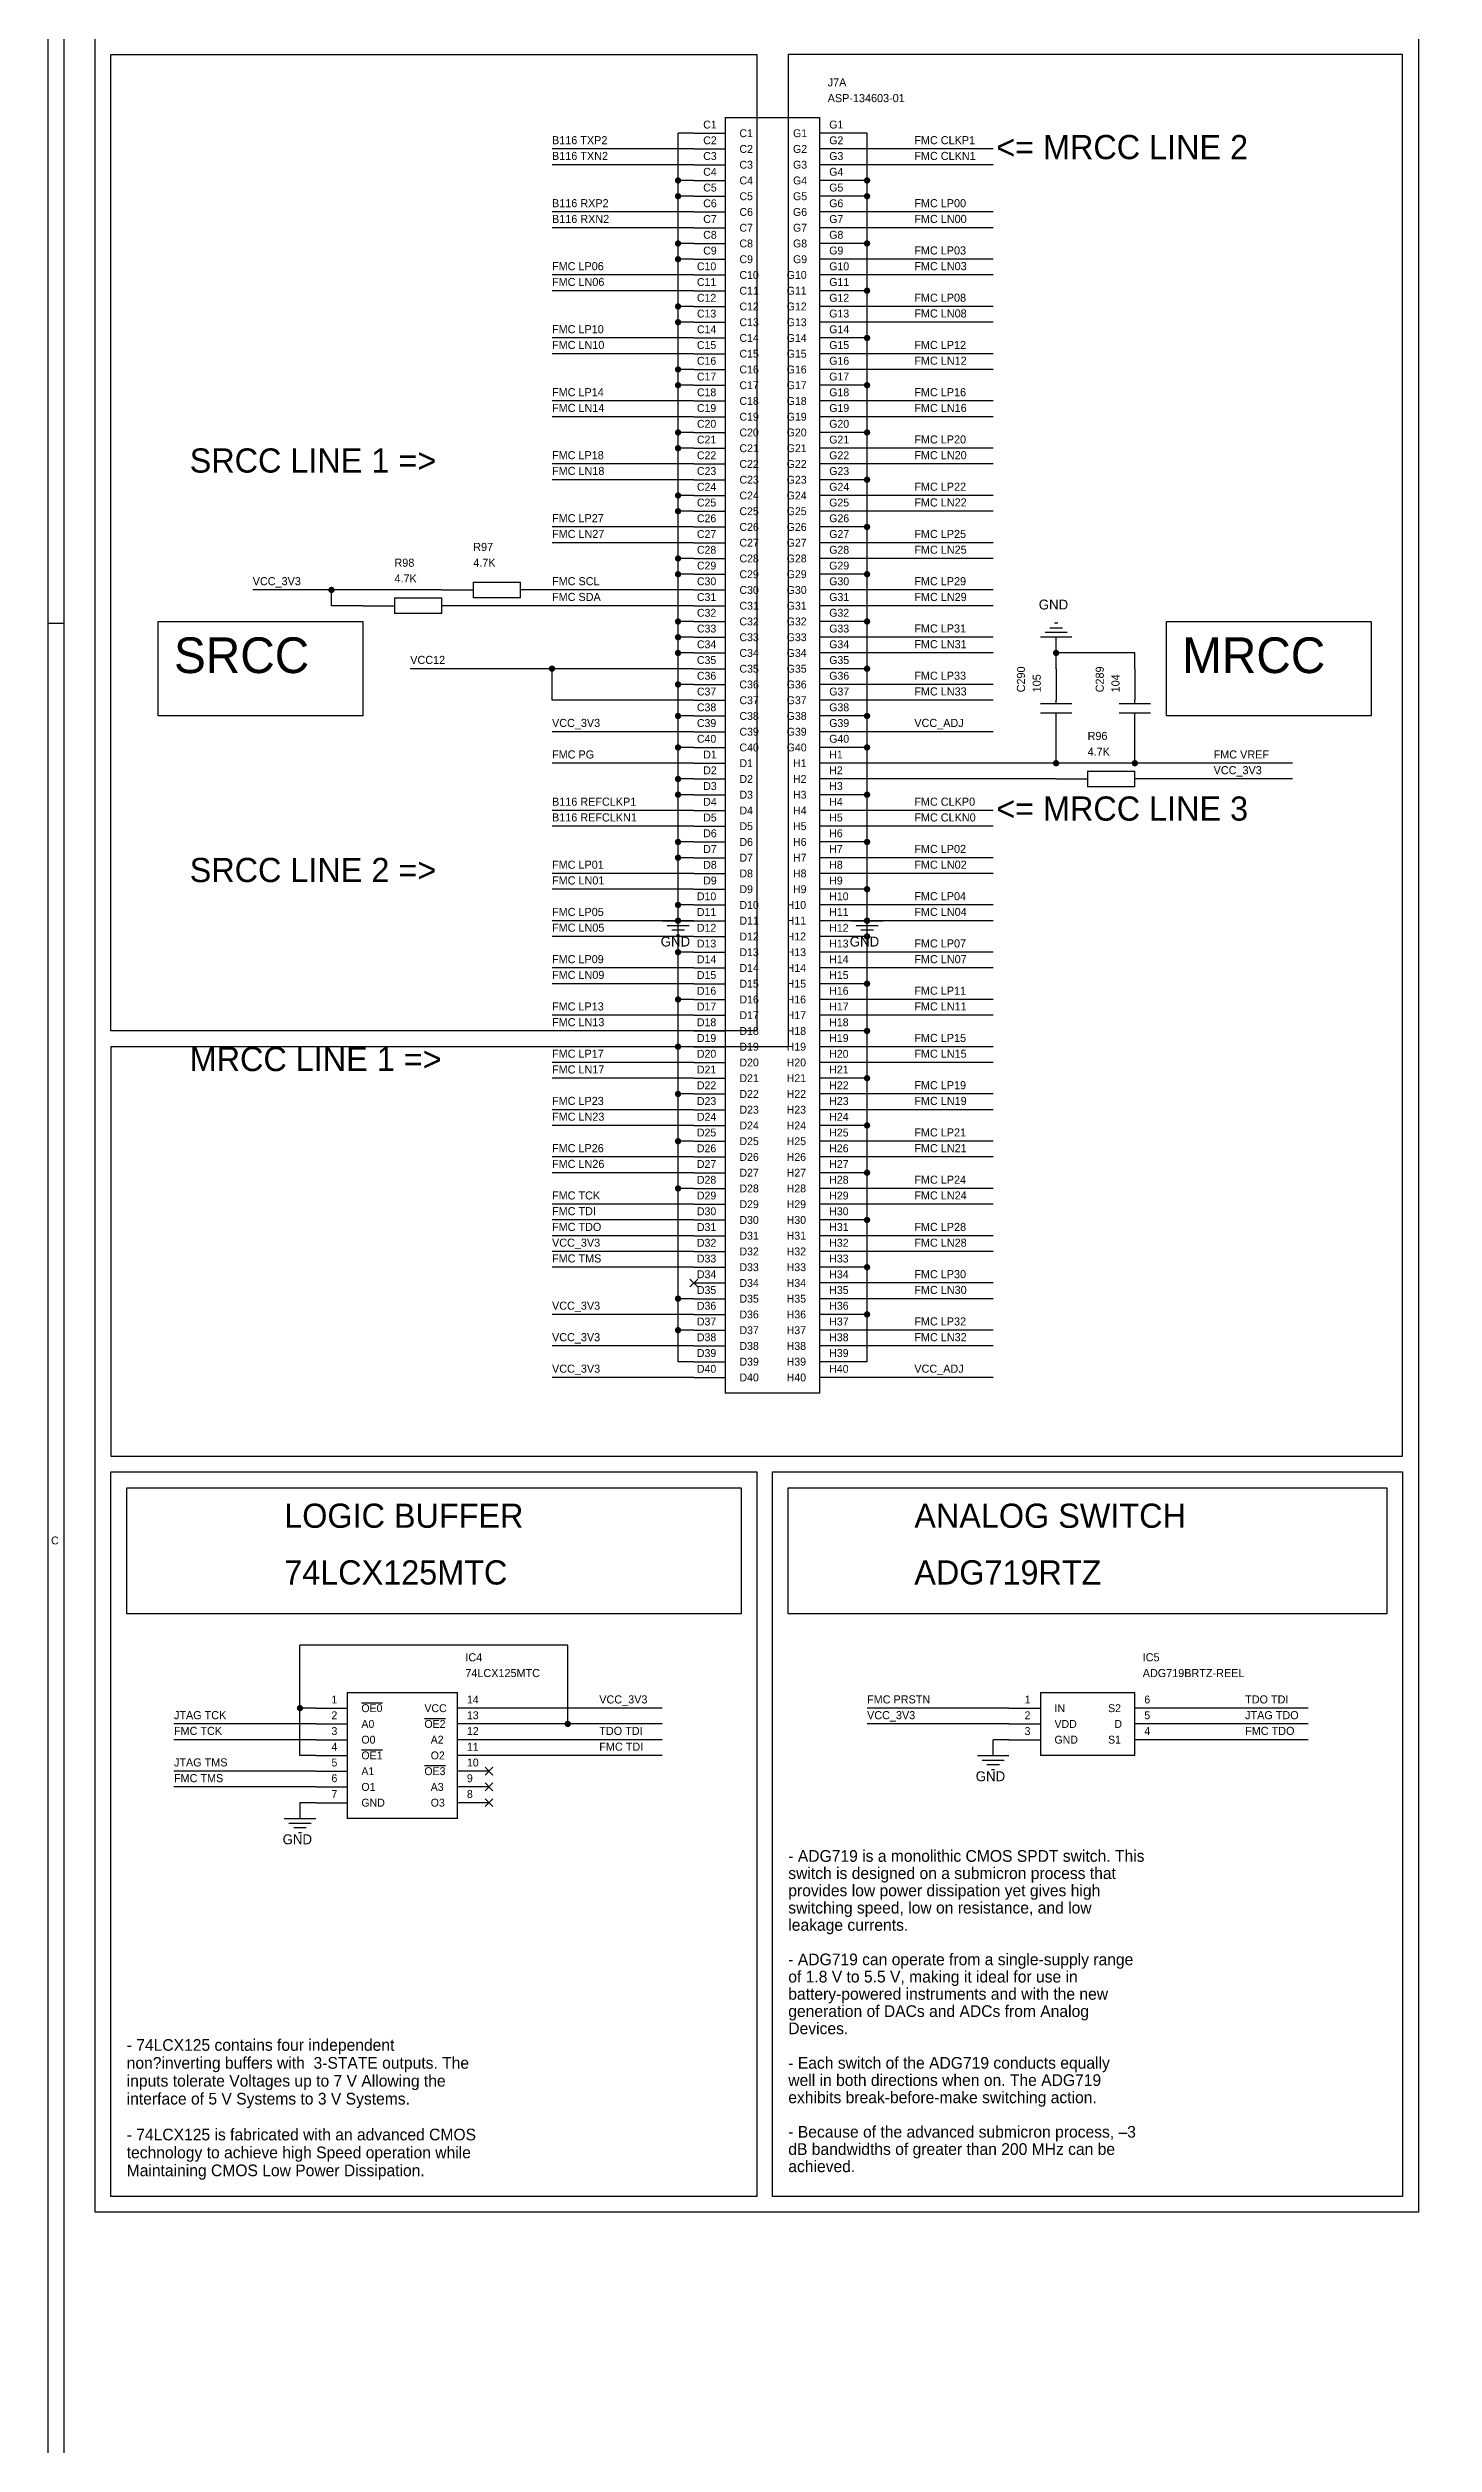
# Model space of a CAD drawing. Extents: x -3 to 747, y 3 to 1202.
# Drawn here: x -2.5 to 221, y 603.7 to 990.1 of the extents above; entities that cross this region are included whole.
import ezdxf

# ---------------------------------------------------------------- set-up
doc = ezdxf.new("R2010")
doc.units = 0

msp = doc.modelspace()

# ---------------------------------------------------------------- linework, layer by layer
at = {"layer": 'COMMENTS'}
for points in [[(5.08, 1098.296), (218.44, 1098.296), (218.44, 641.096), (5.08, 641.096)], [(7.62, 933.196), (7.62, 989.076), (73.66, 989.076), (111.76, 989.076), (111.76, 831.596), (7.62, 831.596), (7.62, 930.656), (7.62, 930.656), (7.62, 933.196)], [(116.84, 986.536), (116.84, 829.056), (7.62, 829.056), (7.62, 763.016), (215.9, 763.016), (215.9, 989.076), (203.2, 989.076), (116.84, 989.076)], [(15.24, 897.636), (48.26, 897.636), (48.26, 882.396), (15.24, 882.396)], [(177.8, 897.636), (210.82, 897.636), (210.82, 882.396), (177.8, 882.396)], [(7.62, 760.476), (111.76, 760.476), (111.76, 643.636), (7.62, 643.636)], [(10.16, 757.936), (109.22, 757.936), (109.22, 737.616), (10.16, 737.616)], [(114.3, 760.476), (215.9, 760.476), (215.9, 643.636), (114.3, 643.636)], [(116.84, 757.936), (213.36, 757.936), (213.36, 737.616), (116.84, 737.616)]]:
    msp.add_lwpolyline(points, close=True, dxfattribs=at)
at = {"layer": 'PARTS'}
for p, q in [((101.6, 976.376), (106.68, 976.376)), ((101.6, 973.836), (106.68, 973.836)), ((127, 976.376), (121.92, 976.376)), ((127, 973.836), (121.92, 973.836)), ((101.6, 971.296), (106.68, 971.296)), ((127, 971.296), (121.92, 971.296)), ((101.6, 968.756), (106.68, 968.756)), ((101.6, 966.216), (106.68, 966.216)), ((127, 968.756), (121.92, 968.756)), ((127, 966.216), (121.92, 966.216)), ((101.6, 963.676), (106.68, 963.676)), ((127, 963.676), (121.92, 963.676)), ((101.6, 961.136), (106.68, 961.136)), ((101.6, 958.596), (106.68, 958.596)), ((127, 961.136), (121.92, 961.136)), ((127, 958.596), (121.92, 958.596)), ((101.6, 956.056), (106.68, 956.056)), ((127, 956.056), (121.92, 956.056)), ((101.6, 953.516), (106.68, 953.516)), ((101.6, 950.976), (106.68, 950.976)), ((127, 953.516), (121.92, 953.516)), ((127, 950.976), (121.92, 950.976)), ((101.6, 948.436), (106.68, 948.436)), ((127, 948.436), (121.92, 948.436)), ((101.6, 945.896), (106.68, 945.896)), ((101.6, 943.356), (106.68, 943.356)), ((127, 945.896), (121.92, 945.896)), ((127, 943.356), (121.92, 943.356)), ((101.6, 940.816), (106.68, 940.816)), ((127, 940.816), (121.92, 940.816)), ((101.6, 938.276), (106.68, 938.276)), ((101.6, 935.736), (106.68, 935.736)), ((127, 938.276), (121.92, 938.276)), ((127, 935.736), (121.92, 935.736)), ((101.6, 933.196), (106.68, 933.196)), ((127, 933.196), (121.92, 933.196)), ((101.6, 930.656), (106.68, 930.656)), ((101.6, 928.116), (106.68, 928.116)), ((127, 930.656), (121.92, 930.656)), ((127, 928.116), (121.92, 928.116)), ((101.6, 925.576), (106.68, 925.576)), ((127, 925.576), (121.92, 925.576)), ((101.6, 923.036), (106.68, 923.036)), ((101.6, 920.496), (106.68, 920.496)), ((127, 923.036), (121.92, 923.036)), ((127, 920.496), (121.92, 920.496)), ((101.6, 917.956), (106.68, 917.956)), ((127, 917.956), (121.92, 917.956)), ((101.6, 915.416), (106.68, 915.416)), ((101.6, 912.876), (106.68, 912.876)), ((127, 915.416), (121.92, 915.416)), ((127, 912.876), (121.92, 912.876)), ((101.6, 910.336), (106.68, 910.336)), ((127, 910.336), (121.92, 910.336)), ((101.6, 907.796), (106.68, 907.796)), ((101.6, 905.256), (106.68, 905.256)), ((127, 907.796), (121.92, 907.796)), ((127, 905.256), (121.92, 905.256)), ((60.96, 902.716), (66.04, 902.716)), ((78.74, 902.716), (73.66, 902.716)), ((101.6, 902.716), (106.68, 902.716)), ((127, 902.716), (121.92, 902.716)), ((48.26, 900.176), (53.34, 900.176)), ((66.04, 900.176), (60.96, 900.176)), ((101.6, 900.176), (106.68, 900.176)), ((101.6, 897.636), (106.68, 897.636)), ((127, 900.176), (121.92, 900.176)), ((127, 897.636), (121.92, 897.636)), ((101.6, 895.096), (106.68, 895.096)), ((127, 895.096), (121.92, 895.096)), ((101.6, 892.556), (106.68, 892.556)), ((101.6, 890.016), (106.68, 890.016)), ((127, 892.556), (121.92, 892.556)), ((127, 890.016), (121.92, 890.016)), ((160.02, 890.016), (160.02, 884.936)), ((172.72, 890.016), (172.72, 884.936)), ((101.6, 887.476), (106.68, 887.476)), ((127, 887.476), (121.92, 887.476)), ((101.6, 884.936), (106.68, 884.936)), ((101.6, 882.396), (106.68, 882.396)), ((127, 884.936), (121.92, 884.936)), ((127, 882.396), (121.92, 882.396)), ((160.02, 877.316), (160.02, 882.396)), ((172.72, 877.316), (172.72, 882.396)), ((101.6, 879.856), (106.68, 879.856)), ((101.6, 877.316), (106.68, 877.316)), ((127, 879.856), (121.92, 879.856)), ((127, 877.316), (121.92, 877.316)), ((101.6, 874.776), (106.68, 874.776)), ((127, 874.776), (121.92, 874.776)), ((101.6, 872.236), (106.68, 872.236)), ((101.6, 869.696), (106.68, 869.696)), ((127, 872.236), (121.92, 872.236)), ((127, 869.696), (121.92, 869.696)), ((160.02, 872.236), (165.1, 872.236)), ((177.8, 872.236), (172.72, 872.236)), ((101.6, 867.156), (106.68, 867.156)), ((127, 867.156), (121.92, 867.156)), ((101.6, 864.616), (106.68, 864.616)), ((101.6, 862.076), (106.68, 862.076)), ((127, 864.616), (121.92, 864.616)), ((127, 862.076), (121.92, 862.076)), ((101.6, 859.536), (106.68, 859.536)), ((127, 859.536), (121.92, 859.536)), ((101.6, 856.996), (106.68, 856.996)), ((101.6, 854.456), (106.68, 854.456)), ((127, 856.996), (121.92, 856.996)), ((127, 854.456), (121.92, 854.456)), ((101.6, 851.916), (106.68, 851.916)), ((127, 851.916), (121.92, 851.916)), ((101.6, 849.376), (106.68, 849.376)), ((101.6, 846.836), (106.68, 846.836)), ((127, 849.376), (121.92, 849.376)), ((127, 846.836), (121.92, 846.836)), ((101.6, 844.296), (106.68, 844.296)), ((127, 844.296), (121.92, 844.296)), ((101.6, 841.756), (106.68, 841.756)), ((101.6, 839.216), (106.68, 839.216)), ((127, 841.756), (121.92, 841.756)), ((127, 839.216), (121.92, 839.216)), ((101.6, 836.676), (106.68, 836.676)), ((127, 836.676), (121.92, 836.676)), ((101.6, 834.136), (106.68, 834.136)), ((101.6, 831.596), (106.68, 831.596)), ((127, 834.136), (121.92, 834.136)), ((127, 831.596), (121.92, 831.596)), ((101.6, 829.056), (106.68, 829.056)), ((127, 829.056), (121.92, 829.056)), ((101.6, 826.516), (106.68, 826.516)), ((101.6, 823.976), (106.68, 823.976)), ((127, 826.516), (121.92, 826.516)), ((127, 823.976), (121.92, 823.976)), ((101.6, 821.436), (106.68, 821.436)), ((127, 821.436), (121.92, 821.436)), ((101.6, 818.896), (106.68, 818.896)), ((101.6, 816.356), (106.68, 816.356)), ((127, 818.896), (121.92, 818.896)), ((127, 816.356), (121.92, 816.356)), ((101.6, 813.816), (106.68, 813.816)), ((127, 813.816), (121.92, 813.816)), ((101.6, 811.276), (106.68, 811.276)), ((101.6, 808.736), (106.68, 808.736)), ((127, 811.276), (121.92, 811.276)), ((127, 808.736), (121.92, 808.736)), ((101.6, 806.196), (106.68, 806.196)), ((127, 806.196), (121.92, 806.196)), ((101.6, 803.656), (106.68, 803.656)), ((101.6, 801.116), (106.68, 801.116)), ((127, 803.656), (121.92, 803.656)), ((127, 801.116), (121.92, 801.116)), ((101.6, 798.576), (106.68, 798.576)), ((127, 798.576), (121.92, 798.576)), ((101.6, 796.036), (106.68, 796.036)), ((101.6, 793.496), (106.68, 793.496)), ((127, 796.036), (121.92, 796.036)), ((127, 793.496), (121.92, 793.496)), ((100.965, 791.591), (102.235, 790.321)), ((102.235, 791.591), (100.965, 790.321)), ((101.6, 790.956), (106.68, 790.956)), ((101.6, 788.416), (106.68, 788.416)), ((127, 790.956), (121.92, 790.956)), ((127, 788.416), (121.92, 788.416)), ((101.6, 785.876), (106.68, 785.876)), ((127, 785.876), (121.92, 785.876)), ((101.6, 783.336), (106.68, 783.336)), ((101.6, 780.796), (106.68, 780.796)), ((127, 783.336), (121.92, 783.336)), ((127, 780.796), (121.92, 780.796)), ((101.6, 778.256), (106.68, 778.256)), ((127, 778.256), (121.92, 778.256)), ((101.6, 775.716), (106.68, 775.716)), ((127, 775.716), (121.92, 775.716)), ((40.64, 722.376), (45.72, 722.376)), ((40.64, 719.836), (45.72, 719.836)), ((68.58, 722.376), (63.5, 722.376)), ((68.58, 719.836), (63.5, 719.836)), ((152.4, 722.376), (157.48, 722.376)), ((152.4, 719.836), (157.48, 719.836)), ((177.8, 722.376), (172.72, 722.376)), ((177.8, 719.836), (172.72, 719.836)), ((40.64, 717.296), (45.72, 717.296)), ((68.58, 717.296), (63.5, 717.296)), ((152.4, 717.296), (157.48, 717.296)), ((177.8, 717.296), (172.72, 717.296)), ((40.64, 714.756), (45.72, 714.756)), ((40.64, 712.216), (45.72, 712.216)), ((68.58, 714.756), (63.5, 714.756)), ((68.58, 712.216), (63.5, 712.216)), ((69.215, 712.851), (67.945, 711.581)), ((67.945, 712.851), (69.215, 711.581)), ((40.64, 709.676), (45.72, 709.676)), ((68.58, 709.676), (63.5, 709.676)), ((69.215, 710.311), (67.945, 709.041)), ((67.945, 710.311), (69.215, 709.041)), ((69.215, 707.771), (67.945, 706.501)), ((67.945, 707.771), (69.215, 706.501)), ((40.64, 707.136), (45.72, 707.136)), ((68.58, 707.136), (63.5, 707.136))]:
    msp.add_line(p, q, dxfattribs=at)
for points in [[(106.68, 978.916), (121.92, 978.916)], [(106.68, 978.916), (106.68, 773.176)], [(121.92, 773.176), (121.92, 978.916)], [(53.34, 901.446), (60.96, 901.446)], [(53.34, 901.446), (53.34, 898.906)], [(60.96, 898.906), (60.96, 901.446)], [(66.04, 903.986), (73.66, 903.986)], [(66.04, 903.986), (66.04, 901.446)], [(73.66, 901.446), (66.04, 901.446)], [(73.66, 901.446), (73.66, 903.986)], [(60.96, 898.906), (53.34, 898.906)], [(159.004, 896.62), (161.036, 896.62)], [(160.274, 897.382), (159.766, 897.382)], [(162.56, 895.096), (157.48, 895.096)], [(161.798, 895.858), (158.242, 895.858)], [(157.48, 884.428), (162.56, 884.428)], [(157.48, 882.904), (162.56, 882.904)], [(160.02, 884.428), (160.02, 884.936)], [(160.02, 882.396), (160.02, 882.904)], [(170.18, 884.428), (175.26, 884.428)], [(170.18, 882.904), (175.26, 882.904)], [(172.72, 884.428), (172.72, 884.936)], [(172.72, 882.396), (172.72, 882.904)], [(165.1, 873.506), (172.72, 873.506)], [(165.1, 873.506), (165.1, 870.966)], [(172.72, 870.966), (172.72, 873.506)], [(172.72, 870.966), (165.1, 870.966)], [(96.52, 849.376), (101.6, 849.376)], [(97.282, 848.614), (100.838, 848.614)], [(100.076, 847.852), (98.044, 847.852)], [(98.806, 847.09), (99.314, 847.09)], [(127, 849.376), (132.08, 849.376)], [(127.762, 848.614), (131.318, 848.614)], [(130.556, 847.852), (128.524, 847.852)], [(129.286, 847.09), (129.794, 847.09)], [(121.92, 773.176), (106.68, 773.176)], [(45.72, 724.916), (63.5, 724.916)], [(45.72, 724.916), (45.72, 704.596)], [(63.5, 704.596), (63.5, 724.916)], [(157.48, 724.916), (172.72, 724.916)], [(157.48, 724.916), (157.48, 714.756)], [(172.72, 714.756), (172.72, 724.916)], [(147.32, 714.756), (152.4, 714.756)], [(148.082, 713.994), (151.638, 713.994)], [(150.876, 713.232), (148.844, 713.232)], [(149.606, 712.47), (150.114, 712.47)], [(172.72, 714.756), (157.48, 714.756)], [(35.56, 704.596), (40.64, 704.596)], [(36.322, 703.834), (39.878, 703.834)], [(63.5, 704.596), (45.72, 704.596)], [(39.116, 703.072), (37.084, 703.072)], [(37.846, 702.31), (38.354, 702.31)]]:
    msp.add_lwpolyline(points, dxfattribs=at)
at = {"layer": 'TITLE'}
for points in [[(-2.54, 2.54), (747.268, 2.54), (747.268, 1202.436), (-2.54, 1202.436)], [(0, 5.08), (744.728, 5.08), (744.728, 1199.896), (0, 1199.896)]]:
    msp.add_lwpolyline(points, close=True, dxfattribs=at)
msp.add_lwpolyline([(-2.54, 897.382), (0, 897.382)], dxfattribs=at)
at = {"layer": 'WIRE'}
for points in [[(101.6, 973.836), (78.74, 973.836)], [(101.6, 976.376), (99.06, 976.376)], [(99.06, 968.756), (99.06, 976.376)], [(129.54, 976.376), (127, 976.376)], [(149.86, 973.836), (127, 973.836)], [(129.54, 968.756), (129.54, 976.376)], [(101.6, 971.296), (78.74, 971.296)], [(149.86, 971.296), (127, 971.296)], [(101.6, 968.756), (99.06, 968.756)], [(99.06, 966.216), (99.06, 968.756)], [(101.6, 966.216), (99.06, 966.216)], [(99.06, 958.596), (99.06, 966.216)], [(129.54, 968.756), (127, 968.756)], [(129.54, 966.216), (127, 966.216)], [(129.54, 966.216), (129.54, 968.756)], [(129.54, 958.596), (129.54, 966.216)], [(101.6, 963.676), (78.74, 963.676)], [(149.86, 963.676), (127, 963.676)], [(101.6, 961.136), (78.74, 961.136)], [(101.6, 958.596), (99.06, 958.596)], [(99.06, 956.056), (99.06, 958.596)], [(149.86, 961.136), (127, 961.136)], [(129.54, 958.596), (127, 958.596)], [(129.54, 950.976), (129.54, 958.596)], [(101.6, 956.056), (99.06, 956.056)], [(99.06, 948.436), (99.06, 956.056)], [(149.86, 956.056), (127, 956.056)], [(101.6, 953.516), (78.74, 953.516)], [(101.6, 950.976), (78.74, 950.976)], [(149.86, 953.516), (127, 953.516)], [(129.54, 950.976), (127, 950.976)], [(129.54, 943.356), (129.54, 950.976)], [(101.6, 948.436), (99.06, 948.436)], [(99.06, 945.896), (99.06, 948.436)], [(149.86, 948.436), (127, 948.436)], [(101.6, 943.356), (78.74, 943.356)], [(101.6, 945.896), (99.06, 945.896)], [(99.06, 938.276), (99.06, 945.896)], [(149.86, 945.896), (127, 945.896)], [(129.54, 943.356), (127, 943.356)], [(129.54, 935.736), (129.54, 943.356)], [(101.6, 940.816), (78.74, 940.816)], [(149.86, 940.816), (127, 940.816)], [(101.6, 938.276), (99.06, 938.276)], [(99.06, 935.736), (99.06, 938.276)], [(101.6, 935.736), (99.06, 935.736)], [(99.06, 928.116), (99.06, 935.736)], [(149.86, 938.276), (127, 938.276)], [(129.54, 935.736), (127, 935.736)], [(129.54, 928.116), (129.54, 935.736)], [(101.6, 933.196), (78.74, 933.196)], [(149.86, 933.196), (127, 933.196)], [(101.6, 930.656), (78.74, 930.656)], [(101.6, 928.116), (99.06, 928.116)], [(99.06, 925.576), (99.06, 928.116)], [(149.86, 930.656), (127, 930.656)], [(129.54, 928.116), (127, 928.116)], [(129.54, 920.496), (129.54, 928.116)], [(101.6, 925.576), (99.06, 925.576)], [(99.06, 917.956), (99.06, 925.576)], [(149.86, 925.576), (127, 925.576)], [(101.6, 923.036), (78.74, 923.036)], [(101.6, 920.496), (78.74, 920.496)], [(149.86, 923.036), (127, 923.036)], [(129.54, 920.496), (127, 920.496)], [(129.54, 912.876), (129.54, 920.496)], [(101.6, 917.956), (99.06, 917.956)], [(99.06, 915.416), (99.06, 917.956)], [(149.86, 917.956), (127, 917.956)], [(101.6, 912.876), (78.74, 912.876)], [(101.6, 915.416), (99.06, 915.416)], [(99.06, 907.796), (99.06, 915.416)], [(149.86, 915.416), (127, 915.416)], [(129.54, 912.876), (127, 912.876)], [(129.54, 905.256), (129.54, 912.876)], [(101.6, 910.336), (78.74, 910.336)], [(149.86, 910.336), (127, 910.336)], [(101.6, 907.796), (99.06, 907.796)], [(99.06, 905.256), (99.06, 907.796)], [(101.6, 905.256), (99.06, 905.256)], [(99.06, 897.636), (99.06, 905.256)], [(149.86, 907.796), (127, 907.796)], [(129.54, 905.256), (127, 905.256)], [(129.54, 897.636), (129.54, 905.256)], [(43.18, 902.716), (30.48, 902.716)], [(43.18, 900.176), (43.18, 902.716)], [(60.96, 902.716), (43.18, 902.716)], [(101.6, 902.716), (78.74, 902.716)], [(149.86, 902.716), (127, 902.716)], [(48.26, 900.176), (43.18, 900.176)], [(101.6, 900.176), (66.04, 900.176)], [(101.6, 897.636), (99.06, 897.636)], [(99.06, 895.096), (99.06, 897.636)], [(149.86, 900.176), (127, 900.176)], [(129.54, 897.636), (127, 897.636)], [(129.54, 890.016), (129.54, 897.636)], [(101.6, 895.096), (99.06, 895.096)], [(99.06, 892.556), (99.06, 895.096)], [(149.86, 895.096), (127, 895.096)], [(160.02, 892.556), (160.02, 895.096)], [(78.74, 890.016), (55.88, 890.016)], [(78.74, 884.936), (78.74, 890.016)], [(101.6, 890.016), (78.74, 890.016)], [(101.6, 892.556), (99.06, 892.556)], [(99.06, 887.476), (99.06, 892.556)], [(149.86, 892.556), (127, 892.556)], [(129.54, 890.016), (127, 890.016)], [(129.54, 882.396), (129.54, 890.016)], [(172.72, 892.556), (160.02, 892.556)], [(160.02, 890.016), (160.02, 892.556)], [(172.72, 890.016), (172.72, 892.556)], [(101.6, 887.476), (99.06, 887.476)], [(99.06, 882.396), (99.06, 887.476)], [(149.86, 887.476), (127, 887.476)], [(101.6, 884.936), (78.74, 884.936)], [(101.6, 882.396), (99.06, 882.396)], [(99.06, 877.316), (99.06, 882.396)], [(149.86, 884.936), (127, 884.936)], [(129.54, 882.396), (127, 882.396)], [(129.54, 877.316), (129.54, 882.396)], [(101.6, 879.856), (78.74, 879.856)], [(101.6, 877.316), (99.06, 877.316)], [(99.06, 872.236), (99.06, 877.316)], [(149.86, 879.856), (127, 879.856)], [(129.54, 877.316), (127, 877.316)], [(129.54, 869.696), (129.54, 877.316)], [(160.02, 874.776), (160.02, 877.316)], [(172.72, 874.776), (172.72, 877.316)], [(101.6, 874.776), (78.74, 874.776)], [(160.02, 874.776), (127, 874.776)], [(172.72, 874.776), (160.02, 874.776)], [(198.12, 874.776), (172.72, 874.776)], [(101.6, 872.236), (99.06, 872.236)], [(99.06, 869.696), (99.06, 872.236)], [(101.6, 869.696), (99.06, 869.696)], [(99.06, 862.076), (99.06, 869.696)], [(160.02, 872.236), (127, 872.236)], [(129.54, 869.696), (127, 869.696)], [(129.54, 862.076), (129.54, 869.696)], [(198.12, 872.236), (177.8, 872.236)], [(101.6, 867.156), (78.74, 867.156)], [(149.86, 867.156), (127, 867.156)], [(101.6, 864.616), (78.74, 864.616)], [(101.6, 862.076), (99.06, 862.076)], [(99.06, 859.536), (99.06, 862.076)], [(149.86, 864.616), (127, 864.616)], [(129.54, 862.076), (127, 862.076)], [(129.54, 854.456), (129.54, 862.076)], [(101.6, 859.536), (99.06, 859.536)], [(99.06, 851.916), (99.06, 859.536)], [(149.86, 859.536), (127, 859.536)], [(101.6, 856.996), (78.74, 856.996)], [(101.6, 854.456), (78.74, 854.456)], [(149.86, 856.996), (127, 856.996)], [(129.54, 854.456), (127, 854.456)], [(129.54, 849.376), (129.54, 854.456)], [(101.6, 851.916), (99.06, 851.916)], [(99.06, 849.376), (99.06, 851.916)], [(149.86, 851.916), (127, 851.916)], [(99.06, 849.376), (78.74, 849.376)], [(101.6, 846.836), (78.74, 846.836)], [(99.06, 844.296), (99.06, 849.376)], [(101.6, 849.376), (99.06, 849.376)], [(129.54, 849.376), (127, 849.376)], [(129.54, 846.836), (127, 846.836)], [(129.54, 846.836), (129.54, 849.376)], [(149.86, 849.376), (129.54, 849.376)], [(129.54, 839.216), (129.54, 846.836)], [(101.6, 844.296), (99.06, 844.296)], [(99.06, 836.676), (99.06, 844.296)], [(149.86, 844.296), (127, 844.296)], [(101.6, 841.756), (78.74, 841.756)], [(101.6, 839.216), (78.74, 839.216)], [(149.86, 841.756), (127, 841.756)], [(129.54, 839.216), (127, 839.216)], [(129.54, 831.596), (129.54, 839.216)], [(101.6, 836.676), (99.06, 836.676)], [(99.06, 829.056), (99.06, 836.676)], [(149.86, 836.676), (127, 836.676)], [(101.6, 834.136), (78.74, 834.136)], [(101.6, 831.596), (78.74, 831.596)], [(149.86, 834.136), (127, 834.136)], [(129.54, 831.596), (127, 831.596)], [(129.54, 823.976), (129.54, 831.596)], [(101.6, 829.056), (99.06, 829.056)], [(99.06, 821.436), (99.06, 829.056)], [(149.86, 829.056), (127, 829.056)], [(101.6, 826.516), (78.74, 826.516)], [(101.6, 823.976), (78.74, 823.976)], [(149.86, 826.516), (127, 826.516)], [(129.54, 823.976), (127, 823.976)], [(129.54, 816.356), (129.54, 823.976)], [(101.6, 821.436), (99.06, 821.436)], [(99.06, 813.816), (99.06, 821.436)], [(149.86, 821.436), (127, 821.436)], [(101.6, 818.896), (78.74, 818.896)], [(101.6, 816.356), (78.74, 816.356)], [(149.86, 818.896), (127, 818.896)], [(129.54, 816.356), (127, 816.356)], [(129.54, 808.736), (129.54, 816.356)], [(101.6, 813.816), (99.06, 813.816)], [(99.06, 806.196), (99.06, 813.816)], [(149.86, 813.816), (127, 813.816)], [(101.6, 811.276), (78.74, 811.276)], [(101.6, 808.736), (78.74, 808.736)], [(149.86, 811.276), (127, 811.276)], [(129.54, 808.736), (127, 808.736)], [(129.54, 801.116), (129.54, 808.736)], [(101.6, 806.196), (99.06, 806.196)], [(99.06, 788.416), (99.06, 806.196)], [(149.86, 806.196), (127, 806.196)], [(101.6, 803.656), (78.74, 803.656)], [(101.6, 801.116), (78.74, 801.116)], [(149.86, 803.656), (127, 803.656)], [(129.54, 801.116), (127, 801.116)], [(129.54, 793.496), (129.54, 801.116)], [(101.6, 798.576), (78.74, 798.576)], [(149.86, 798.576), (127, 798.576)], [(101.6, 796.036), (78.74, 796.036)], [(101.6, 793.496), (78.74, 793.496)], [(149.86, 796.036), (127, 796.036)], [(129.54, 793.496), (127, 793.496)], [(129.54, 785.876), (129.54, 793.496)], [(101.6, 788.416), (99.06, 788.416)], [(99.06, 783.336), (99.06, 788.416)], [(149.86, 790.956), (127, 790.956)], [(149.86, 788.416), (127, 788.416)], [(101.6, 785.876), (78.74, 785.876)], [(129.54, 785.876), (127, 785.876)], [(129.54, 778.256), (129.54, 785.876)], [(101.6, 780.796), (78.74, 780.796)], [(101.6, 783.336), (99.06, 783.336)], [(99.06, 778.256), (99.06, 783.336)], [(149.86, 783.336), (127, 783.336)], [(149.86, 780.796), (127, 780.796)], [(101.6, 778.256), (99.06, 778.256)], [(129.54, 778.256), (127, 778.256)], [(101.6, 775.716), (78.74, 775.716)], [(149.86, 775.716), (127, 775.716)], [(38.1, 722.376), (38.1, 732.536)], [(81.28, 732.536), (38.1, 732.536)], [(81.28, 719.836), (81.28, 732.536)], [(40.64, 719.836), (17.78, 719.836)], [(40.64, 722.376), (38.1, 722.376)], [(38.1, 714.756), (38.1, 722.376)], [(96.52, 722.376), (68.58, 722.376)], [(81.28, 719.836), (68.58, 719.836)], [(96.52, 719.836), (81.28, 719.836)], [(152.4, 722.376), (129.54, 722.376)], [(152.4, 719.836), (129.54, 719.836)], [(200.66, 722.376), (177.8, 722.376)], [(200.66, 719.836), (177.8, 719.836)], [(40.64, 717.296), (17.78, 717.296)], [(96.52, 717.296), (68.58, 717.296)], [(152.4, 717.296), (149.86, 717.296)], [(149.86, 714.756), (149.86, 717.296)], [(200.66, 717.296), (177.8, 717.296)], [(40.64, 712.216), (17.78, 712.216)], [(40.64, 714.756), (38.1, 714.756)], [(96.52, 714.756), (68.58, 714.756)], [(40.64, 709.676), (17.78, 709.676)], [(40.64, 707.136), (38.1, 707.136)], [(38.1, 707.136), (38.1, 704.596)]]:
    msp.add_lwpolyline(points, dxfattribs=at)
at = {"layer": 'WIRE', "const_width": 0.508}
for points in [[(98.806, 968.756, 1), (99.314, 968.756, 1)], [(98.806, 966.216, 1), (99.314, 966.216, 1)], [(129.286, 968.756, 1), (129.794, 968.756, 1)], [(129.286, 966.216, 1), (129.794, 966.216, 1)], [(98.806, 958.596, 1), (99.314, 958.596, 1)], [(129.286, 958.596, 1), (129.794, 958.596, 1)], [(98.806, 956.056, 1), (99.314, 956.056, 1)], [(129.286, 950.976, 1), (129.794, 950.976, 1)], [(98.806, 948.436, 1), (99.314, 948.436, 1)], [(98.806, 945.896, 1), (99.314, 945.896, 1)], [(129.286, 943.356, 1), (129.794, 943.356, 1)], [(98.806, 938.276, 1), (99.314, 938.276, 1)], [(98.806, 935.736, 1), (99.314, 935.736, 1)], [(129.286, 935.736, 1), (129.794, 935.736, 1)], [(98.806, 928.116, 1), (99.314, 928.116, 1)], [(129.286, 928.116, 1), (129.794, 928.116, 1)], [(98.806, 925.576, 1), (99.314, 925.576, 1)], [(129.286, 920.496, 1), (129.794, 920.496, 1)], [(98.806, 917.956, 1), (99.314, 917.956, 1)], [(98.806, 915.416, 1), (99.314, 915.416, 1)], [(129.286, 912.876, 1), (129.794, 912.876, 1)], [(98.806, 907.796, 1), (99.314, 907.796, 1)], [(98.806, 905.256, 1), (99.314, 905.256, 1)], [(129.286, 905.256, 1), (129.794, 905.256, 1)], [(42.926, 902.716, 1), (43.434, 902.716, 1)], [(98.806, 897.636, 1), (99.314, 897.636, 1)], [(129.286, 897.636, 1), (129.794, 897.636, 1)], [(98.806, 895.096, 1), (99.314, 895.096, 1)], [(98.806, 892.556, 1), (99.314, 892.556, 1)], [(159.766, 892.556, 1), (160.274, 892.556, 1)], [(78.486, 890.016, 1), (78.994, 890.016, 1)], [(129.286, 890.016, 1), (129.794, 890.016, 1)], [(98.806, 887.476, 1), (99.314, 887.476, 1)], [(98.806, 882.396, 1), (99.314, 882.396, 1)], [(129.286, 882.396, 1), (129.794, 882.396, 1)], [(98.806, 877.316, 1), (99.314, 877.316, 1)], [(129.286, 877.316, 1), (129.794, 877.316, 1)], [(159.766, 874.776, 1), (160.274, 874.776, 1)], [(172.466, 874.776, 1), (172.974, 874.776, 1)], [(98.806, 872.236, 1), (99.314, 872.236, 1)], [(98.806, 869.696, 1), (99.314, 869.696, 1)], [(129.286, 869.696, 1), (129.794, 869.696, 1)], [(98.806, 862.076, 1), (99.314, 862.076, 1)], [(129.286, 862.076, 1), (129.794, 862.076, 1)], [(98.806, 859.536, 1), (99.314, 859.536, 1)], [(129.286, 854.456, 1), (129.794, 854.456, 1)], [(98.806, 851.916, 1), (99.314, 851.916, 1)], [(98.806, 849.376, 1), (99.314, 849.376, 1)], [(129.286, 849.376, 1), (129.794, 849.376, 1)], [(129.286, 846.836, 1), (129.794, 846.836, 1)], [(98.806, 844.296, 1), (99.314, 844.296, 1)], [(129.286, 839.216, 1), (129.794, 839.216, 1)], [(98.806, 836.676, 1), (99.314, 836.676, 1)], [(129.286, 831.596, 1), (129.794, 831.596, 1)], [(98.806, 829.056, 1), (99.314, 829.056, 1)], [(129.286, 823.976, 1), (129.794, 823.976, 1)], [(98.806, 821.436, 1), (99.314, 821.436, 1)], [(129.286, 816.356, 1), (129.794, 816.356, 1)], [(98.806, 813.816, 1), (99.314, 813.816, 1)], [(129.286, 808.736, 1), (129.794, 808.736, 1)], [(98.806, 806.196, 1), (99.314, 806.196, 1)], [(129.286, 801.116, 1), (129.794, 801.116, 1)], [(129.286, 793.496, 1), (129.794, 793.496, 1)], [(98.806, 788.416, 1), (99.314, 788.416, 1)], [(129.286, 785.876, 1), (129.794, 785.876, 1)], [(98.806, 783.336, 1), (99.314, 783.336, 1)], [(37.846, 722.376, 1), (38.354, 722.376, 1)], [(81.026, 719.836, 1), (81.534, 719.836, 1)]]:
    msp.add_lwpolyline(points, format="xyb", close=True, dxfattribs=at)

# ---------------------------------------------------------------- texts
at = {"layer": 'COMMENTS'}
for s, height, p in [('<= MRCC LINE 2', 3.9033, (150.368, 972.189)), ('SRCC LINE 1 => ', 3.9033, (20.32, 921.643)), ('SRCC', 5.7553, (17.78, 889.311)), ('MRCC', 5.7553, (180.34, 889.311)), ('<= MRCC LINE 3', 3.9033, (150.368, 865.509)), ('SRCC LINE 2 => ', 3.9033, (20.32, 855.603)), ('MRCC LINE 1 =>', 3.9033, (20.32, 825.123)), ('LOGIC BUFFER', 3.9033, (35.56, 751.463)), ('ANALOG SWITCH', 3.9033, (137.16, 751.463)), ('74LCX125MTC', 3.9033, (35.56, 742.319)), ('ADG719RTZ', 3.9033, (137.16, 742.319)), ('- ADG719 is a monolithic CMOS SPDT switch. This', 1.8851, (116.84, 697.601)), ('switch is designed on a submicron process that', 1.8851, (116.84, 694.82)), ('provides low power dissipation yet gives high', 1.8851, (116.84, 692.04)), ('switching speed, low on resistance, and low', 1.8851, (116.84, 689.259)), ('leakage currents. ', 1.8851, (116.84, 686.478)), ('- ADG719 can operate from a single-supply range', 1.8851, (116.84, 680.917)), ('of 1.8 V to 5.5 V, making it ideal for use in', 1.8851, (116.84, 678.136)), ('battery-powered instruments and with the new', 1.8851, (116.84, 675.356)), ('generation of DACs and ADCs from Analog', 1.8851, (116.84, 672.575)), ('- 74LCX125 contains four independent', 1.8851, (10.16, 667.121)), ('Devices. ', 1.8851, (116.84, 669.795)), ('non?inverting buffers with  3-STATE outputs. The', 1.8851, (10.16, 664.232)), ('- Each switch of the ADG719 conducts equally', 1.8851, (116.84, 664.233)), ('inputs tolerate Voltages up to 7 V Allowing the', 1.8851, (10.16, 661.342)), ('well in both directions when on. The ADG719', 1.8851, (116.84, 661.453)), ('interface of 5 V Systems to 3 V Systems.', 1.8851, (10.16, 658.453)), ('exhibits break-before-make switching action. ', 1.8851, (116.84, 658.672)), ('- 74LCX125 is fabricated with an advanced CMOS', 1.8851, (10.16, 652.675)), ('- Because of the advanced submicron process, –3', 1.8851, (116.84, 653.111)), ('technology to achieve high Speed operation while', 1.8851, (10.16, 649.785)), ('dB bandwidths of greater than 200 MHz can be', 1.8851, (116.84, 650.33)), ('achieved.', 1.8851, (116.84, 647.549)), ('Maintaining CMOS Low Power Dissipation.', 1.8851, (10.16, 646.896))]:
    msp.add_text(s, height=height, dxfattribs=at).set_placement(p)
at = {"layer": 'PARTS'}
for s, p in [('C1', (103.124, 977.138)), ('G1', (123.444, 977.138)), ('C2', (103.124, 974.598)), ('C1', (108.966, 975.741)), ('C2', (108.966, 973.201)), ('G1', (117.602, 975.741)), ('G2', (117.602, 973.201)), ('G2', (123.444, 974.598)), ('C3', (103.124, 972.058)), ('C4', (103.124, 969.518)), ('C3', (108.966, 970.661)), ('G3', (117.602, 970.661)), ('G3', (123.444, 972.058)), ('G4', (123.444, 969.518)), ('C5', (103.124, 966.978)), ('C4', (108.966, 968.121)), ('C5', (108.966, 965.581)), ('G4', (117.602, 968.121)), ('G5', (117.602, 965.581)), ('G5', (123.444, 966.978)), ('C6', (103.124, 964.438)), ('C7', (103.124, 961.898)), ('C6', (108.966, 963.041)), ('G6', (117.602, 963.041)), ('G6', (123.444, 964.438)), ('G7', (123.444, 961.898)), ('C8', (103.124, 959.358)), ('C7', (108.966, 960.501)), ('C8', (108.966, 957.961)), ('G7', (117.602, 960.501)), ('G8', (117.602, 957.961)), ('G8', (123.444, 959.358)), ('C10', (102.108, 954.278)), ('C9', (103.124, 956.818)), ('C9', (108.966, 955.421)), ('G9', (117.602, 955.421)), ('G9', (123.444, 956.818)), ('G10', (123.444, 954.278)), ('C11', (102.108, 951.738)), ('C10', (108.966, 952.881)), ('C11', (108.966, 950.341)), ('G10', (116.586, 952.881)), ('G11', (116.586, 950.341)), ('G11', (123.444, 951.738)), ('C12', (102.108, 949.198)), ('C13', (102.108, 946.658)), ('C12', (108.966, 947.801)), ('G12', (116.586, 947.801)), ('G12', (123.444, 949.198)), ('G13', (123.444, 946.658)), ('C14', (102.108, 944.118)), ('C13', (108.966, 945.261)), ('C14', (108.966, 942.721)), ('G13', (116.586, 945.261)), ('G14', (116.586, 942.721)), ('G14', (123.444, 944.118)), ('C15', (102.108, 941.578)), ('C16', (102.108, 939.038)), ('C15', (108.966, 940.181)), ('G15', (116.586, 940.181)), ('G15', (123.444, 941.578)), ('G16', (123.444, 939.038)), ('C17', (102.108, 936.498)), ('C18', (102.108, 933.958)), ('C16', (108.966, 937.641)), ('C17', (108.966, 935.101)), ('G16', (116.586, 937.641)), ('G17', (116.586, 935.101)), ('G17', (123.444, 936.498)), ('G18', (123.444, 933.958)), ('C19', (102.108, 931.418)), ('C18', (108.966, 932.561)), ('G18', (116.586, 932.561)), ('G19', (123.444, 931.418)), ('C20', (102.108, 928.878)), ('C21', (102.108, 926.338)), ('C19', (108.966, 930.021)), ('C20', (108.966, 927.481)), ('G19', (116.586, 930.021)), ('G20', (116.586, 927.481)), ('G20', (123.444, 928.878)), ('G21', (123.444, 926.338)), ('C22', (102.108, 923.798)), ('C21', (108.966, 924.941)), ('C22', (108.966, 922.401)), ('G21', (116.586, 924.941)), ('G22', (116.586, 922.401)), ('G22', (123.444, 923.798)), ('C23', (102.108, 921.258)), ('C24', (102.108, 918.718)), ('C23', (108.966, 919.861)), ('G23', (116.586, 919.861)), ('G23', (123.444, 921.258)), ('G24', (123.444, 918.718)), ('C25', (102.108, 916.178)), ('C24', (108.966, 917.321)), ('C25', (108.966, 914.781)), ('G24', (116.586, 917.321)), ('G25', (116.586, 914.781)), ('G25', (123.444, 916.178)), ('C26', (102.108, 913.638)), ('C27', (102.108, 911.098)), ('C26', (108.966, 912.241)), ('G26', (116.586, 912.241)), ('G26', (123.444, 913.638)), ('G27', (123.444, 911.098)), ('C28', (102.108, 908.558)), ('C27', (108.966, 909.701)), ('C28', (108.966, 907.161)), ('G27', (116.586, 909.701)), ('G28', (116.586, 907.161)), ('G28', (123.444, 908.558)), ('C29', (102.108, 906.018)), ('C30', (102.108, 903.478)), ('C29', (108.966, 904.621)), ('G29', (116.586, 904.621)), ('G29', (123.444, 906.018)), ('G30', (123.444, 903.478)), ('C31', (102.108, 900.938)), ('C30', (108.966, 902.081)), ('C31', (108.966, 899.541)), ('G30', (116.586, 902.081)), ('G31', (116.586, 899.541)), ('G31', (123.444, 900.938)), ('C32', (102.108, 898.398)), ('C33', (102.108, 895.858)), ('C32', (108.966, 897.001)), ('G32', (116.586, 897.001)), ('G32', (123.444, 898.398)), ('G33', (123.444, 895.858)), ('C34', (102.108, 893.318)), ('C33', (108.966, 894.461)), ('C34', (108.966, 891.921)), ('G33', (116.586, 894.461)), ('G34', (116.586, 891.921)), ('G34', (123.444, 893.318)), ('C35', (102.108, 890.778)), ('C36', (102.108, 888.238)), ('C35', (108.966, 889.381)), ('G35', (116.586, 889.381)), ('G35', (123.444, 890.778)), ('G36', (123.444, 888.238)), ('C37', (102.108, 885.698)), ('C36', (108.966, 886.841)), ('C37', (108.966, 884.301)), ('G36', (116.586, 886.841)), ('G37', (116.586, 884.301)), ('G37', (123.444, 885.698)), ('C38', (102.108, 883.158)), ('C39', (102.108, 880.618)), ('C38', (108.966, 881.761)), ('G38', (116.586, 881.761)), ('G38', (123.444, 883.158)), ('G39', (123.444, 880.618)), ('C40', (102.108, 878.078)), ('C39', (108.966, 879.221)), ('C40', (108.966, 876.681)), ('G39', (116.586, 879.221)), ('G40', (116.586, 876.681)), ('G40', (123.444, 878.078)), ('D1', (103.124, 875.538)), ('D2', (103.124, 872.998)), ('D1', (108.966, 874.141)), ('H1', (117.602, 874.141)), ('H1', (123.444, 875.538)), ('H2', (123.444, 872.998)), ('D3', (103.124, 870.458)), ('D2', (108.966, 871.601)), ('D3', (108.966, 869.061)), ('H2', (117.602, 871.601)), ('H3', (117.602, 869.061)), ('H3', (123.444, 870.458)), ('D4', (103.124, 867.918)), ('D5', (103.124, 865.378)), ('D4', (108.966, 866.521)), ('H4', (117.602, 866.521)), ('H4', (123.444, 867.918)), ('H5', (123.444, 865.378)), ('D6', (103.124, 862.838)), ('D5', (108.966, 863.981)), ('D6', (108.966, 861.441)), ('H5', (117.602, 863.981)), ('H6', (117.602, 861.441)), ('H6', (123.444, 862.838)), ('D7', (103.124, 860.298)), ('D8', (103.124, 857.758)), ('D7', (108.966, 858.901)), ('H7', (117.602, 858.901)), ('H7', (123.444, 860.298)), ('H8', (123.444, 857.758)), ('D9', (103.124, 855.218)), ('D8', (108.966, 856.361)), ('D9', (108.966, 853.821)), ('H8', (117.602, 856.361)), ('H9', (117.602, 853.821)), ('H9', (123.444, 855.218)), ('D10', (102.108, 852.678)), ('D11', (102.108, 850.138)), ('D10', (108.966, 851.281)), ('H10', (116.586, 851.281)), ('H10', (123.444, 852.678)), ('H11', (123.444, 850.138)), ('D12', (102.108, 847.598)), ('D13', (102.108, 845.058)), ('D11', (108.966, 848.741)), ('D12', (108.966, 846.201)), ('H11', (116.586, 848.741)), ('H12', (116.586, 846.201)), ('H12', (123.444, 847.598)), ('H13', (123.444, 845.058)), ('D14', (102.108, 842.518)), ('D13', (108.966, 843.661)), ('H13', (116.586, 843.661)), ('H14', (123.444, 842.518)), ('D15', (102.108, 839.978)), ('D16', (102.108, 837.438)), ('D14', (108.966, 841.121)), ('D15', (108.966, 838.581)), ('H14', (116.586, 841.121)), ('H15', (116.586, 838.581)), ('H15', (123.444, 839.978)), ('H16', (123.444, 837.438)), ('D17', (102.108, 834.898)), ('D16', (108.966, 836.041)), ('D17', (108.966, 833.501)), ('H16', (116.586, 836.041)), ('H17', (116.586, 833.501)), ('H17', (123.444, 834.898)), ('D18', (102.108, 832.358)), ('D19', (102.108, 829.818)), ('D18', (108.966, 830.961)), ('H18', (116.586, 830.961)), ('H18', (123.444, 832.358)), ('H19', (123.444, 829.818)), ('D20', (102.108, 827.278)), ('D19', (108.966, 828.421)), ('D20', (108.966, 825.881)), ('H19', (116.586, 828.421)), ('H20', (116.586, 825.881)), ('H20', (123.444, 827.278)), ('D21', (102.108, 824.738)), ('D22', (102.108, 822.198)), ('D21', (108.966, 823.341)), ('H21', (116.586, 823.341)), ('H21', (123.444, 824.738)), ('H22', (123.444, 822.198)), ('D23', (102.108, 819.658)), ('D22', (108.966, 820.801)), ('D23', (108.966, 818.261)), ('H22', (116.586, 820.801)), ('H23', (116.586, 818.261)), ('H23', (123.444, 819.658)), ('D24', (102.108, 817.118)), ('D25', (102.108, 814.578)), ('D24', (108.966, 815.721)), ('H24', (116.586, 815.721)), ('H24', (123.444, 817.118)), ('H25', (123.444, 814.578)), ('D26', (102.108, 812.038)), ('D25', (108.966, 813.181)), ('D26', (108.966, 810.641)), ('H25', (116.586, 813.181)), ('H26', (116.586, 810.641)), ('H26', (123.444, 812.038)), ('D27', (102.108, 809.498)), ('D28', (102.108, 806.958)), ('D27', (108.966, 808.101)), ('H27', (116.586, 808.101)), ('H27', (123.444, 809.498)), ('H28', (123.444, 806.958)), ('D29', (102.108, 804.418)), ('D28', (108.966, 805.561)), ('D29', (108.966, 803.021)), ('H28', (116.586, 805.561)), ('H29', (116.586, 803.021)), ('H29', (123.444, 804.418)), ('D30', (102.108, 801.878)), ('D31', (102.108, 799.338)), ('D30', (108.966, 800.481)), ('H30', (116.586, 800.481)), ('H30', (123.444, 801.878)), ('H31', (123.444, 799.338)), ('D32', (102.108, 796.798)), ('D31', (108.966, 797.941)), ('D32', (108.966, 795.401)), ('H31', (116.586, 797.941)), ('H32', (116.586, 795.401)), ('H32', (123.444, 796.798)), ('D33', (102.108, 794.258)), ('D34', (102.108, 791.718)), ('D33', (108.966, 792.861)), ('H33', (116.586, 792.861)), ('H33', (123.444, 794.258)), ('H34', (123.444, 791.718)), ('D35', (102.108, 789.178)), ('D34', (108.966, 790.321)), ('D35', (108.966, 787.781)), ('H34', (116.586, 790.321)), ('H35', (116.586, 787.781)), ('H35', (123.444, 789.178)), ('D36', (102.108, 786.638)), ('D37', (102.108, 784.098)), ('D36', (108.966, 785.241)), ('H36', (116.586, 785.241)), ('H36', (123.444, 786.638)), ('H37', (123.444, 784.098)), ('D38', (102.108, 781.558)), ('D37', (108.966, 782.701)), ('D38', (108.966, 780.161)), ('H37', (116.586, 782.701)), ('H38', (116.586, 780.161)), ('H38', (123.444, 781.558)), ('D39', (102.108, 779.018)), ('D40', (102.108, 776.478)), ('D39', (108.966, 777.621)), ('H39', (116.586, 777.621)), ('H39', (123.444, 779.018)), ('H40', (123.444, 776.478)), ('D40', (108.966, 775.081)), ('H40', (116.586, 775.081)), ('1', (43.18, 723.138)), ('%%oOE0%%o', (48.006, 721.741)), ('VCC', (58.166, 721.741)), ('14', (65.024, 723.138)), ('1', (154.94, 723.138)), ('IN', (159.766, 721.741)), ('S2', (168.402, 721.741)), ('6', (174.244, 723.138)), ('3', (43.18, 718.058)), ('2', (43.18, 720.598)), ('A0', (48.006, 719.201)), ('%%oOE2%%o', (58.166, 719.201)), ('13', (65.024, 720.598)), ('12', (65.024, 718.058)), ('3', (154.94, 718.058)), ('2', (154.94, 720.598)), ('VDD', (159.766, 719.201)), ('D', (169.418, 719.201)), ('4', (174.244, 718.058)), ('5', (174.244, 720.598)), ('4', (43.18, 715.518)), ('%%oOE1%%o', (48.006, 714.121)), ('O0', (48.006, 716.661)), ('A2', (59.182, 716.661)), ('O2', (59.182, 714.121)), ('11', (65.024, 715.518)), ('GND', (159.766, 716.661)), ('S1', (168.402, 716.661)), ('5', (43.18, 712.978)), ('6', (43.18, 710.438)), ('A1', (48.006, 711.581)), ('%%oOE3%%o', (58.166, 711.581)), ('9', (65.024, 710.438)), ('10', (65.024, 712.978)), ('7', (43.18, 707.898)), ('O1', (48.006, 709.041)), ('GND', (48.006, 706.501)), ('A3', (59.182, 709.041)), ('O3', (59.182, 706.501)), ('8', (65.024, 707.898))]:
    msp.add_text(s, height=1.27, dxfattribs=at).set_placement(p)
at = {"layer": 'PARTTEXT'}
for s, height, p in [('ASP-134603-01', 1.3057, (123.19, 981.39)), ('J7A', 1.3057, (123.19, 983.93)), ('R97', 1.3057, (66.04, 909)), ('4.7K', 1.3057, (53.34, 903.92)), ('R98', 1.3057, (53.34, 906.46)), ('4.7K', 1.3057, (66.04, 906.46)), ('GND', 1.5955, (157.226, 899.567)), ('4.7K', 1.3057, (165.1, 875.98)), ('R96', 1.3057, (165.1, 878.52)), ('GND', 1.5955, (96.266, 845.211)), ('GND', 1.5955, (126.746, 845.211)), ('IC4', 1.3057, (64.77, 729.93)), ('IC5', 1.3057, (173.99, 729.93)), ('74LCX125MTC', 1.3057, (64.77, 727.39)), ('ADG719BRTZ-REEL', 1.3057, (173.99, 727.39)), ('GND', 1.5955, (147.066, 710.591)), ('GND', 1.5955, (35.306, 700.431))]:
    msp.add_text(s, height=height, dxfattribs=at).set_placement(p)
for s, p in [('C290', (155.006, 886.206)), ('105', (157.546, 886.206)), ('C289', (167.706, 886.206)), ('104', (170.246, 886.206))]:
    msp.add_text(s, height=1.3057, rotation=90, dxfattribs=at).set_placement(p)
at = {"layer": 'TITLE'}
msp.add_text('C', height=1.27, dxfattribs=at).set_placement((-2.032, 748.792))
at = {"layer": 'WIRETEXT'}
for s, p in [('B116 TXP2', (78.74, 974.598)), ('FMC CLKP1', (137.16, 974.598)), ('B116 TXN2', (78.74, 972.058)), ('FMC CLKN1', (137.16, 972.058)), ('B116 RXP2', (78.74, 964.438)), ('B116 RXN2', (78.74, 961.898)), ('FMC LP00', (137.16, 964.438)), ('FMC LN00', (137.16, 961.898)), ('FMC LP06', (78.74, 954.278)), ('FMC LP03', (137.16, 956.818)), ('FMC LN03', (137.16, 954.278)), ('FMC LN06', (78.74, 951.738)), ('FMC LP08', (137.16, 949.198)), ('FMC LN08', (137.16, 946.658)), ('FMC LP10', (78.74, 944.118)), ('FMC LN10', (78.74, 941.578)), ('FMC LP12', (137.16, 941.578)), ('FMC LN12', (137.16, 939.038)), ('FMC LP14', (78.74, 933.958)), ('FMC LP16', (137.16, 933.958)), ('FMC LN14', (78.74, 931.418)), ('FMC LN16', (137.16, 931.418)), ('FMC LP20', (137.16, 926.338)), ('FMC LP18', (78.74, 923.798)), ('FMC LN20', (137.16, 923.798)), ('FMC LN18', (78.74, 921.258)), ('FMC LP22', (137.16, 918.718)), ('FMC LN22', (137.16, 916.178)), ('FMC LP27', (78.74, 913.638)), ('FMC LN27', (78.74, 911.098)), ('FMC LP25', (137.16, 911.098)), ('FMC LN25', (137.16, 908.558)), ('VCC_3V3', (30.48, 903.478)), ('FMC SCL', (78.74, 903.478)), ('FMC LP29', (137.16, 903.478)), ('FMC SDA', (78.74, 900.938)), ('FMC LN29', (137.16, 900.938)), ('FMC LP31', (137.16, 895.858)), ('FMC LN31', (137.16, 893.318)), ('VCC12', (55.88, 890.778)), ('FMC LP33', (137.16, 888.238)), ('FMC LN33', (137.16, 885.698)), ('VCC_3V3', (78.74, 880.618)), ('VCC_ADJ', (137.16, 880.618)), ('FMC PG', (78.74, 875.538)), ('VCC_3V3', (185.42, 872.998)), ('FMC VREF', (185.42, 875.538)), ('B116 REFCLKP1', (78.74, 867.918)), ('B116 REFCLKN1', (78.74, 865.378)), ('FMC CLKP0', (137.16, 867.918)), ('FMC CLKN0', (137.16, 865.378)), ('FMC LP01', (78.74, 857.758)), ('FMC LP02', (137.16, 860.298)), ('FMC LN02', (137.16, 857.758)), ('FMC LN01', (78.74, 855.218)), ('FMC LP05', (78.74, 850.138)), ('FMC LP04', (137.16, 852.678)), ('FMC LN04', (137.16, 850.138)), ('FMC LN05', (78.74, 847.598)), ('FMC LP07', (137.16, 845.058)), ('FMC LP09', (78.74, 842.518)), ('FMC LN07', (137.16, 842.518)), ('FMC LN09', (78.74, 839.978)), ('FMC LP11', (137.16, 837.438)), ('FMC LP13', (78.74, 834.898)), ('FMC LN11', (137.16, 834.898)), ('FMC LN13', (78.74, 832.358)), ('FMC LP15', (137.16, 829.818)), ('FMC LP17', (78.74, 827.278)), ('FMC LN15', (137.16, 827.278)), ('FMC LN17', (78.74, 824.738)), ('FMC LP19', (137.16, 822.198)), ('FMC LP23', (78.74, 819.658)), ('FMC LN19', (137.16, 819.658)), ('FMC LN23', (78.74, 817.118)), ('FMC LP21', (137.16, 814.578)), ('FMC LP26', (78.74, 812.038)), ('FMC LN21', (137.16, 812.038)), ('FMC LN26', (78.74, 809.498)), ('FMC LP24', (137.16, 806.958)), ('FMC TCK', (78.74, 804.418)), ('FMC LN24', (137.16, 804.418)), ('FMC TDI', (78.74, 801.878)), ('FMC TDO', (78.74, 799.338)), ('FMC LP28', (137.16, 799.338)), ('VCC_3V3', (78.74, 796.798)), ('FMC LN28', (137.16, 796.798)), ('FMC TMS', (78.74, 794.258)), ('FMC LP30', (137.16, 791.718)), ('FMC LN30', (137.16, 789.178)), ('VCC_3V3', (78.74, 786.638)), ('FMC LP32', (137.16, 784.098)), ('VCC_3V3', (78.74, 781.558)), ('FMC LN32', (137.16, 781.558)), ('VCC_3V3', (78.74, 776.478)), ('VCC_ADJ', (137.16, 776.478)), ('VCC_3V3', (86.36, 723.138)), ('FMC PRSTN', (129.54, 723.138)), ('TDO TDI', (190.5, 723.138)), ('JTAG TCK', (17.78, 720.598)), ('FMC TCK', (17.78, 718.058)), ('TDO TDI', (86.36, 718.058)), ('VCC_3V3', (129.54, 720.598)), ('JTAG TDO', (190.5, 720.598)), ('FMC TDO', (190.5, 718.058)), ('FMC TDI', (86.36, 715.518)), ('JTAG TMS', (17.78, 712.978)), ('FMC TMS', (17.78, 710.438))]:
    msp.add_text(s, height=1.3057, dxfattribs=at).set_placement(p)

doc.saveas('drawing.dxf')
